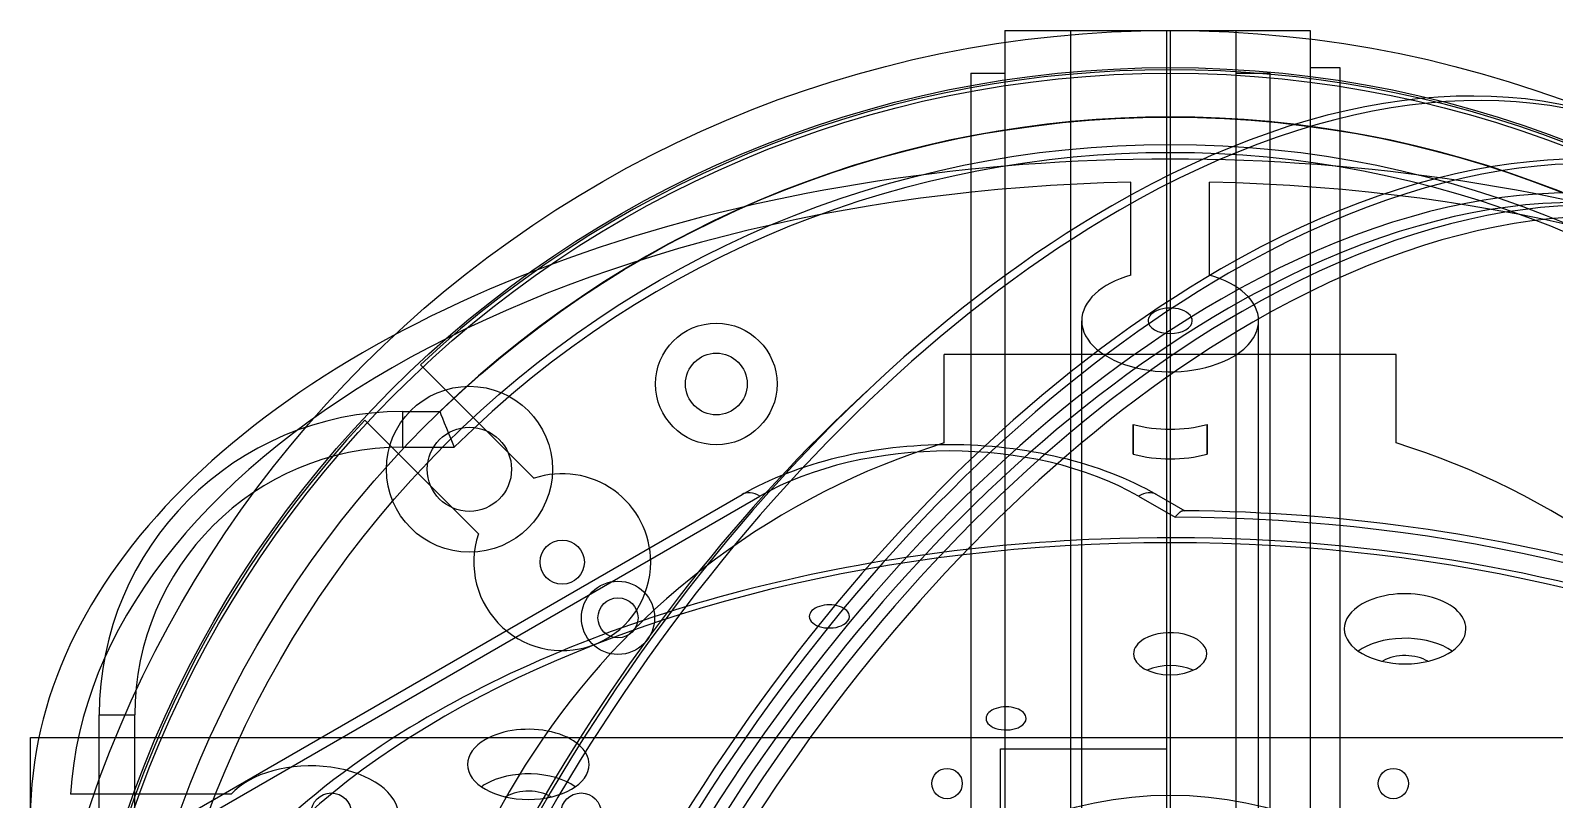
# Model space of a CAD drawing. Header units: millimetres. Extents: x 179.7 to 240.1, y 124.7 to 172.2.
# Drawn here: x 186.25 to 218.01, y 156.22 to 172.25 of the extents above; entities that cross this region are included whole.
import ezdxf

# ---------------------------------------------------------------- set-up
doc = ezdxf.new("R2010")
doc.units = ezdxf.units.MM
for name, color, linetype in [('V_08_Housings_Az_Drum_0', 7, 'CONTINUOUS'), ('V_08_Housings_Az_Drum_1', 7, 'CONTINUOUS'), ('V_08_Housings_Az_Drum_2', 7, 'CONTINUOUS'), ('V_08_Housings_Az_Drum_3', 7, 'CONTINUOUS'), ('V_08_Housings_El_Axis_Cap_L_0', 7, 'CONTINUOUS'), ('V_08_Housings_El_Axis_Cap_L_1', 7, 'CONTINUOUS'), ('V_08_Housings_El_Axis_Cap_L_2', 7, 'CONTINUOUS'), ('V_08_Housings_El_Axis_Cap_L_3', 7, 'CONTINUOUS'), ('V_08_Housings_El_Axis_Cap_R_0', 7, 'CONTINUOUS'), ('V_08_Housings_El_Axis_Cap_R_1', 7, 'CONTINUOUS'), ('V_08_Housings_El_Axis_Cap_R_2', 7, 'CONTINUOUS'), ('V_08_Housings_El_Axis_Cap_R_3', 7, 'CONTINUOUS'), ('V_08_Housings_El_Servo_Cover_0', 7, 'CONTINUOUS'), ('V_08_Housings_El_Servo_Cover_1', 7, 'CONTINUOUS'), ('V_08_Housings_El_Servo_Cover_2', 7, 'CONTINUOUS'), ('V_08_Housings_El_Servo_Cover_3', 7, 'CONTINUOUS'), ('V_08_Housings_Yoke_Access_Cover_1', 7, 'CONTINUOUS'), ('V_08_Housings_Yoke_Access_Cover_3', 7, 'CONTINUOUS'), ('V_08_Housings_Yoke_Plate_1', 7, 'CONTINUOUS'), ('V_08_Housings_Yoke_Plate_3', 7, 'CONTINUOUS')]:
    doc.layers.add(name, color=color, linetype=linetype)

msp = doc.modelspace()

# ---------------------------------------------------------------- linework, layer by layer
at = {"layer": 'V_08_Housings_Az_Drum_0'}
msp.add_line((186.25, 155.748), (186.25, 157.509), dxfattribs=at)
msp.add_open_spline([(186.25, 157.509), (186.845, 157.509), (188.602, 157.509), (191.432, 157.509), (195.192, 157.509), (199.695, 157.509), (204.715, 157.509), (210, 157.509), (215.285, 157.509), (220.305, 157.509), (224.808, 157.509), (228.568, 157.509), (231.398, 157.509), (233.155, 157.509), (233.75, 157.509)], degree=1, dxfattribs=at)
at = {"layer": 'V_08_Housings_Az_Drum_1'}
for p, q in [((214.709, 165.494), (205.291, 165.494)), ((205.291, 163.653), (205.291, 165.494)), ((214.709, 163.653), (214.709, 165.494)), ((196.744, 162.914), (194.375, 165.283)), ((195.586, 161.756), (193.217, 164.125))]:
    msp.add_line(p, q, dxfattribs=at)
for centre, radius in [((210, 148.5), 23.75), ((197.332, 161.168), 0.461)]:
    msp.add_circle(centre, radius, dxfattribs=at)
for centre, radius, start, end in [((210, 148.5), 22.931, 47.0467, 132.9533), ((210, 148.5), 22.931, 137.0467, -137.0467), ((210, 148.5), 15.867, 107.264, -99.6566), ((210, 148.5), 15.867, 0, 72.736), ((197.332, 161.168), 1.843, 0, 108.6122), ((197.332, 161.168), 1.843, 161.3878, 0)]:
    msp.add_arc(centre, radius, start, end, dxfattribs=at)
at = {"layer": 'V_08_Housings_Az_Drum_2'}
msp.add_line((186.25, 155.748), (186.25, 157.509), dxfattribs=at)
for points in [[(186.25, 157.509), (186.399, 157.509), (186.845, 157.509), (187.583, 157.509), (188.602, 157.509), (189.89, 157.509), (191.432, 157.509), (193.206, 157.509), (195.192, 157.509), (197.364, 157.509), (199.695, 157.509), (202.156, 157.509), (204.715, 157.509), (207.341, 157.509), (210, 157.509)], [(210, 157.509), (212.659, 157.509), (215.285, 157.509), (217.844, 157.509), (220.305, 157.509), (222.636, 157.509), (224.808, 157.509), (226.794, 157.509), (228.568, 157.509), (230.11, 157.509), (231.398, 157.509), (232.417, 157.509), (233.155, 157.509), (233.601, 157.509), (233.75, 157.509)]]:
    msp.add_open_spline(points, degree=1, dxfattribs=at)
at = {"layer": 'V_08_Housings_Az_Drum_3'}
for p, q in [((209.181, 167.152), (209.181, 169.086)), ((209.181, 167.152), (209.181, 169.086)), ((210.819, 167.152), (210.819, 169.086)), ((210.819, 167.152), (210.819, 169.086)), ((208.157, 152.156), (208.157, 166.199)), ((211.843, 152.156), (211.843, 166.199)), ((209.232, 163.418), (209.232, 164.036)), ((209.232, 164.036), (209.232, 163.418)), ((210.768, 163.418), (210.768, 164.036)), ((210.768, 164.036), (210.768, 163.418)), ((190.434, 156.328), (187.084, 156.328))]:
    msp.add_line(p, q, dxfattribs=at)
for centre, major_axis, start_param, end_param in [((210, 155.856), (23.75, 0), 0, 3.141593), ((210, 155.856), (22.931, 0), 1.606518, 3.105871), ((210, 155.856), (22.931, 0), 0.035722, 1.535074), ((210, 166.199), (1.843, 0), 2.03135, 3.141593), ((210, 166.199), (1.843, 0), 0, 1.110242), ((210, 166.199), (-0.461, 0), -3.141593, -0.785398), ((210, 166.199), (1.843, 0), 3.141593, 5.497787), ((210, 166.199), (-0.461, 0), -0.785398, 0), ((210, 166.199), (-0.461, 0), 0, -3.141593), ((210, 166.199), (1.843, 0), 5.497787, 0), ((210, 165.003), (1.843, 0), 4.282614, 5.142164), ((210, 164.385), (1.843, 0), 4.282614, 5.142164), ((192.085, 155.856), (1.843, 0), 0, 2.681039)]:
    msp.add_ellipse(centre, major_axis=major_axis, ratio=0.57735, start_param=start_param, end_param=end_param, dxfattribs=at)
at = {"layer": 'V_08_Housings_El_Axis_Cap_L_0'}
for p, q in [((206.556, 172.25), (210, 172.25)), ((205.844, 171.359), (206.556, 171.359))]:
    msp.add_line(p, q, dxfattribs=at)
for points in [[(206.556, 172.25), (206.556, 171.655), (206.556, 169.898), (206.556, 167.068), (206.556, 163.308), (206.556, 158.805), (206.556, 153.785), (206.556, 148.5), (206.556, 143.215), (206.556, 138.195), (206.556, 133.692), (206.556, 129.932), (206.556, 127.102), (206.556, 125.345), (206.556, 124.75)], [(210, 172.25), (210, 171.655), (210, 169.898), (210, 167.068), (210, 163.308), (210, 158.805), (210, 153.785), (210, 148.5), (210, 143.215), (210, 138.195), (210, 133.692), (210, 129.932), (210, 127.102), (210, 125.345), (210, 124.75)], [(205.844, 171.359), (205.844, 170.786), (205.844, 169.096), (205.844, 166.372), (205.844, 162.753), (205.844, 158.418), (205.844, 153.587), (205.844, 148.5), (205.844, 143.413), (205.844, 138.582), (205.844, 134.247), (205.844, 130.628), (205.844, 127.904), (205.844, 126.214), (205.844, 125.641)]]:
    msp.add_open_spline(points, degree=1, dxfattribs=at)
at = {"layer": 'V_08_Housings_El_Axis_Cap_L_1'}
for p, q in [((206.556, 172.25), (210, 172.25)), ((205.844, 171.359), (206.556, 171.359))]:
    msp.add_line(p, q, dxfattribs=at)
for points in [[(206.556, 172.25), (206.556, 172.101), (206.556, 171.655), (206.556, 170.917), (206.556, 169.898), (206.556, 168.61), (206.556, 167.068), (206.556, 165.294), (206.556, 163.308), (206.556, 161.136), (206.556, 158.805), (206.556, 156.344), (206.556, 153.785), (206.556, 151.159), (206.556, 148.5)], [(210, 172.25), (210, 172.101), (210, 171.655), (210, 170.917), (210, 169.898), (210, 168.61), (210, 167.068), (210, 165.294), (210, 163.308), (210, 161.136), (210, 158.805), (210, 156.344), (210, 153.785), (210, 151.159), (210, 148.5)], [(205.844, 171.359), (205.844, 171.216), (205.844, 170.786), (205.844, 170.077), (205.844, 169.096), (205.844, 167.856), (205.844, 166.372), (205.844, 164.664), (205.844, 162.753), (205.844, 160.662), (205.844, 158.418), (205.844, 156.05), (205.844, 153.587), (205.844, 151.059), (205.844, 148.5)]]:
    msp.add_open_spline(points, degree=1, dxfattribs=at)
at = {"layer": 'V_08_Housings_El_Axis_Cap_L_2'}
msp.add_circle((210, 148.5), 23.75, dxfattribs=at)
at = {"layer": 'V_08_Housings_El_Axis_Cap_L_3'}
for centre, major_axis, start_param, end_param in [((208.782, 149.203), (-11.875, -20.568), 3.141593, 3.926991), ((211.218, 147.797), (-11.875, -20.568), 3.141593, 3.926991), ((208.782, 149.203), (-11.875, -20.568), 3.926991, 0), ((211.218, 147.797), (-11.875, -20.568), 0, 3.141593), ((211.218, 147.797), (-11.875, -20.568), 3.926991, 0), ((208.279, 149.494), (-11.43, -19.797), 4.215484, 5.209294)]:
    msp.add_ellipse(centre, major_axis=major_axis, ratio=0.57735, start_param=start_param, end_param=end_param, dxfattribs=at)
at = {"layer": 'V_08_Housings_El_Axis_Cap_R_0'}
for p, q in [((207.922, 172.25), (211.366, 172.25)), ((211.366, 171.359), (212.078, 171.359))]:
    msp.add_line(p, q, dxfattribs=at)
for points in [[(207.922, 172.25), (207.922, 171.655), (207.922, 169.898), (207.922, 167.068), (207.922, 163.308), (207.922, 158.805), (207.922, 153.785), (207.922, 148.5), (207.922, 143.215), (207.922, 138.195), (207.922, 133.692), (207.922, 129.932), (207.922, 127.102), (207.922, 125.345), (207.922, 124.75)], [(211.366, 172.25), (211.366, 171.655), (211.366, 169.898), (211.366, 167.068), (211.366, 163.308), (211.366, 158.805), (211.366, 153.785), (211.366, 148.5), (211.366, 143.215), (211.366, 138.195), (211.366, 133.692), (211.366, 129.932), (211.366, 127.102), (211.366, 125.345), (211.366, 124.75)], [(212.078, 171.359), (212.078, 170.786), (212.078, 169.096), (212.078, 166.372), (212.078, 162.753), (212.078, 158.418), (212.078, 153.587), (212.078, 148.5), (212.078, 143.413), (212.078, 138.582), (212.078, 134.247), (212.078, 130.628), (212.078, 127.904), (212.078, 126.214), (212.078, 125.641)]]:
    msp.add_open_spline(points, degree=1, dxfattribs=at)
at = {"layer": 'V_08_Housings_El_Axis_Cap_R_1'}
for p, q in [((207.922, 172.25), (211.366, 172.25)), ((211.366, 171.359), (212.078, 171.359))]:
    msp.add_line(p, q, dxfattribs=at)
for points in [[(207.922, 172.25), (207.922, 172.101), (207.922, 171.655), (207.922, 170.917), (207.922, 169.898), (207.922, 168.61), (207.922, 167.068), (207.922, 165.294), (207.922, 163.308), (207.922, 161.136), (207.922, 158.805), (207.922, 156.344), (207.922, 153.785), (207.922, 151.159), (207.922, 148.5)], [(211.366, 172.25), (211.366, 172.101), (211.366, 171.655), (211.366, 170.917), (211.366, 169.898), (211.366, 168.61), (211.366, 167.068), (211.366, 165.294), (211.366, 163.308), (211.366, 161.136), (211.366, 158.805), (211.366, 156.344), (211.366, 153.785), (211.366, 151.159), (211.366, 148.5)], [(212.078, 171.359), (212.078, 171.216), (212.078, 170.786), (212.078, 170.077), (212.078, 169.096), (212.078, 167.856), (212.078, 166.372), (212.078, 164.664), (212.078, 162.753), (212.078, 160.662), (212.078, 158.418), (212.078, 156.05), (212.078, 153.587), (212.078, 151.059), (212.078, 148.5)]]:
    msp.add_open_spline(points, degree=1, dxfattribs=at)
at = {"layer": 'V_08_Housings_El_Axis_Cap_R_2'}
for radius in [23.75, 22.859]:
    msp.add_circle((210, 148.5), radius, dxfattribs=at)
at = {"layer": 'V_08_Housings_El_Axis_Cap_R_3'}
for centre, major_axis, start_param, end_param in [((208.782, 149.203), (-11.875, -20.568), 3.141593, 3.926991), ((211.218, 147.797), (-11.875, -20.568), 3.141593, 3.926991), ((211.218, 147.797), (-11.43, -19.797), 3.141593, 3.926991), ((211.721, 147.506), (-11.43, -19.797), 3.141593, 3.926991), ((208.782, 149.203), (-11.875, -20.568), 3.926991, 0), ((211.218, 147.797), (-11.875, -20.568), 3.926991, 0), ((211.721, 147.506), (-11.43, -19.797), 0, 3.141593), ((211.218, 147.797), (-11.43, -19.797), 3.926991, 0), ((211.721, 147.506), (-11.43, -19.797), 3.926991, 0)]:
    msp.add_ellipse(centre, major_axis=major_axis, ratio=0.57735, start_param=start_param, end_param=end_param, dxfattribs=at)
at = {"layer": 'V_08_Housings_El_Servo_Cover_0'}
for p, q in [((209.923, 172.25), (212.917, 172.25)), ((212.917, 171.476), (213.537, 171.476)), ((206.463, 157.277), (209.923, 157.277)), ((206.463, 139.723), (206.463, 157.277))]:
    msp.add_line(p, q, dxfattribs=at)
for points in [[(209.923, 172.25), (209.923, 171.655), (209.923, 169.898), (209.923, 167.068), (209.923, 163.308), (209.923, 158.805), (209.923, 153.785), (209.923, 148.5), (209.923, 143.215), (209.923, 138.195), (209.923, 133.692), (209.923, 129.932), (209.923, 127.102), (209.923, 125.345), (209.923, 124.75)], [(212.917, 172.25), (212.917, 171.655), (212.917, 169.898), (212.917, 167.068), (212.917, 163.308), (212.917, 158.805), (212.917, 153.785), (212.917, 148.5), (212.917, 143.215), (212.917, 138.195), (212.917, 133.692), (212.917, 129.932), (212.917, 127.102), (212.917, 125.345), (212.917, 124.75)], [(213.537, 171.476), (213.537, 170.899), (213.537, 169.2), (213.537, 166.463), (213.537, 162.825), (213.537, 158.469), (213.537, 153.613), (213.537, 148.5), (213.537, 143.387), (213.537, 138.531), (213.537, 134.175), (213.537, 130.537), (213.537, 127.8), (213.537, 126.101), (213.537, 125.524)]]:
    msp.add_open_spline(points, degree=1, dxfattribs=at)
at = {"layer": 'V_08_Housings_El_Servo_Cover_1'}
for p, q in [((209.923, 172.25), (212.917, 172.25)), ((212.917, 171.476), (213.537, 171.476)), ((206.463, 157.277), (209.923, 157.277)), ((206.463, 152.114), (206.463, 157.277))]:
    msp.add_line(p, q, dxfattribs=at)
for points in [[(209.923, 172.25), (209.923, 172.101), (209.923, 171.655), (209.923, 170.917), (209.923, 169.898), (209.923, 168.61), (209.923, 167.068), (209.923, 165.294), (209.923, 163.308), (209.923, 161.136), (209.923, 158.805), (209.923, 156.344), (209.923, 153.785), (209.923, 151.159), (209.923, 148.5)], [(212.917, 172.25), (212.917, 172.101), (212.917, 171.655), (212.917, 170.917), (212.917, 169.898), (212.917, 168.61), (212.917, 167.068), (212.917, 165.294), (212.917, 163.308), (212.917, 161.136), (212.917, 158.805), (212.917, 156.344), (212.917, 153.785), (212.917, 151.159), (212.917, 148.5)], [(213.537, 171.476), (213.537, 171.331), (213.537, 170.899), (213.537, 170.186), (213.537, 169.2), (213.537, 167.954), (213.537, 166.463), (213.537, 164.746), (213.537, 162.825), (213.537, 160.724), (213.537, 158.469), (213.537, 156.088), (213.537, 153.613), (213.537, 151.072), (213.537, 148.5)]]:
    msp.add_open_spline(points, degree=1, dxfattribs=at)
at = {"layer": 'V_08_Housings_El_Servo_Cover_2'}
for centre, radius in [((210, 148.5), 23.75), ((210, 148.5), 22.976), ((195.397, 163.103), 1.73), ((195.397, 163.103), 0.878)]:
    msp.add_circle(centre, radius, dxfattribs=at)
at = {"layer": 'V_08_Housings_El_Servo_Cover_3'}
for centre, major_axis, start_param, end_param in [((208.941, 149.111), (-11.875, -20.568), 3.141593, 3.926991), ((211.059, 147.889), (-11.875, -20.568), 3.141593, 3.926991), ((211.059, 147.889), (-11.488, -19.897), 3.141593, 3.926991), ((211.497, 147.636), (-11.488, -19.897), 3.141593, 3.926991), ((208.941, 149.111), (-11.875, -20.568), 3.926991, 0), ((211.497, 147.636), (-11.488, -19.897), 0, 3.141593), ((211.059, 147.889), (-11.875, -20.568), 3.926991, 0), ((211.059, 147.889), (-11.488, -19.897), 3.926991, 0), ((211.497, 147.636), (-11.488, -19.897), 3.926991, 0)]:
    msp.add_ellipse(centre, major_axis=major_axis, ratio=0.57735, start_param=start_param, end_param=end_param, dxfattribs=at)
at = {"layer": 'V_08_Housings_Yoke_Access_Cover_1'}
for centre, radius in [((210, 148.5), 21.942), ((210, 148.5), 21.942), ((210, 148.5), 21.375), ((200.542, 164.881), 1.267), ((200.542, 164.881), 0.643)]:
    msp.add_circle(centre, radius, dxfattribs=at)
at = {"layer": 'V_08_Housings_Yoke_Access_Cover_3'}
for centre, major_axis, start_param, end_param in [((210, 149.23), (21.375, 0), 0, 6.28318), ((214.896, 159.778), (-1.267, 0), -3.141593, -0.785398), ((214.896, 159.778), (-1.267, 0), -0.785398, 0), ((214.896, 159.778), (-1.267, 0), 0, -3.141593), ((214.896, 158.849), (-1.267, 0), -2.453143, -0.785398), ((214.896, 158.849), (-1.267, 0), -0.785398, -0.68845), ((214.896, 158.849), (-0.643, 0), -2.398905, -0.785398), ((214.896, 158.849), (-0.643, 0), -0.785398, -0.742688), ((196.625, 156.952), (-1.267, 0), -3.141593, -0.785398), ((196.625, 156.952), (-1.267, 0), -0.785398, 0), ((196.625, 156.952), (-1.267, 0), 0, -3.141593), ((196.625, 156.022), (-1.267, 0), -2.453143, -0.785398), ((196.625, 156.022), (-1.267, 0), -0.785398, -0.68845), ((196.625, 156.022), (-0.643, 0), -0.785398, -0.742688), ((196.625, 156.022), (-0.643, 0), -2.398905, -0.785398)]:
    msp.add_ellipse(centre, major_axis=major_axis, ratio=0.57735, start_param=start_param, end_param=end_param, dxfattribs=at)
msp.add_open_spline([(231.942, 148.766), (231.947, 150.946), (231, 153.105), (229.265, 154.971), (227.261, 157.142), (224.194, 158.933), (220.534, 160.1), (216.903, 161.267), (212.697, 161.809), (208.563, 161.647), (205.815, 161.542), (203.103, 161.132), (200.615, 160.443), (198.126, 159.755), (195.861, 158.79), (193.978, 157.608), (191.714, 156.191), (189.999, 154.461), (189.019, 152.566), (188.385, 151.345), (188.057, 150.057), (188.058, 148.766)], degree=3, knots=[0, 0, 0, 0, 0.222788, 0.222788, 0.222788, 0.481143, 0.481143, 0.481143, 0.737957, 0.737957, 0.737957, 0.803882, 0.803882, 0.803882, 0.869806, 0.869806, 0.869806, 0.948975, 0.948975, 0.948975, 1, 1, 1, 1], dxfattribs=at)
at = {"layer": 'V_08_Housings_Yoke_Plate_1'}
for p, q in [((194.005, 164.309), (194.778, 164.309)), ((194.005, 163.565), (195.081, 163.565)), ((187.682, 139.015), (187.682, 157.985)), ((188.426, 139.015), (188.426, 157.985))]:
    msp.add_line(p, q, dxfattribs=at)
for centre, radius in [((198.493, 160.007), 0.763), ((198.493, 160.007), 0.418), ((205.35, 156.553), 0.316), ((214.65, 156.553), 0.316), ((192.518, 155.939), 0.418), ((197.725, 155.939), 0.418), ((210, 148.5), 7.811)]:
    msp.add_circle(centre, radius, dxfattribs=at)
for centre, radius, start, end in [((210, 148.5), 21.946, 46.0825, 133.9175), ((210, 148.5), 21.946, 46.0825, 133.9175), ((210, 148.5), 21.202, 45.2778, 134.7222), ((194.005, 157.985), 6.323, 90, 180), ((194.005, 157.985), 6.323, 90, 180), ((194.005, 157.985), 5.58, 90, 180)]:
    msp.add_arc(centre, radius, start, end, dxfattribs=at)
for points in [[(194.005, 164.309), (194.005, 164.307), (194.005, 164.305), (194.005, 164.304), (194.005, 164.299), (194.005, 164.295), (194.005, 164.29), (194.005, 164.282), (194.005, 164.275), (194.005, 164.267), (194.005, 164.256), (194.005, 164.246), (194.005, 164.235), (194.005, 164.221), (194.005, 164.208), (194.005, 164.195), (194.005, 164.164), (194.005, 164.129), (194.005, 164.091), (194.005, 163.952), (194.005, 163.76), (194.005, 163.565)], [(187.682, 157.985), (187.684, 157.985), (187.685, 157.985), (187.687, 157.985), (187.691, 157.985), (187.696, 157.985), (187.701, 157.985), (187.708, 157.985), (187.716, 157.985), (187.724, 157.985), (187.734, 157.985), (187.745, 157.985), (187.756, 157.985), (187.769, 157.985), (187.783, 157.985), (187.796, 157.985), (187.827, 157.985), (187.861, 157.985), (187.9, 157.985), (188.038, 157.985), (188.231, 157.985), (188.426, 157.985)]]:
    msp.add_open_spline(points, degree=3, knots=[0, 0, 0, 0, 0.1122, 0.1122, 0.1122, 0.224399, 0.224399, 0.224399, 0.336599, 0.336599, 0.336599, 0.448799, 0.448799, 0.448799, 0.560999, 0.560999, 0.560999, 0.785398, 0.785398, 0.785398, 1.570796, 1.570796, 1.570796, 1.570796], dxfattribs=at)
msp.add_open_spline([(194.778, 164.309), (194.776, 164.312), (194.932, 163.927), (195.081, 163.565)], degree=3, dxfattribs=at)
at = {"layer": 'V_08_Housings_Yoke_Plate_3'}
for p, q in [((187.666, 154.833), (201.08, 162.578)), ((188.038, 154.797), (201.452, 162.541)), ((209.342, 162.541), (210.103, 162.102)), ((209.714, 162.578), (210.304, 162.238))]:
    msp.add_line(p, q, dxfattribs=at)
for centre, major_axis, start_param, end_param in [((205.397, 160.263), (-5.58, 0), -2.356194, -0.785398), ((201.452, 161.934), (0.372, -0.644), -3.926991, -3.141593), ((209.342, 161.934), (-0.372, -0.644), 3.141593, 3.926991), ((210, 149.861), (21.202, 0), 0.004848, 1.565949), ((202.898, 160.036), (0.418, 0), 0, 3.141593), ((202.898, 160.036), (0.418, 0), 3.141593, 5.497787), ((202.898, 160.036), (0.418, 0), 5.497787, 0), ((210, 159.257), (-0.763, 0), -0.785398, 0), ((210, 159.257), (-0.763, 0), -3.141593, -0.785398), ((210, 159.257), (-0.763, 0), 0, -3.141593), ((210, 158.572), (-0.763, 0), -2.250407, -0.891186), ((206.581, 157.91), (0.418, 0), 0, 3.141593), ((206.581, 157.91), (0.418, 0), 3.141593, 5.497787), ((206.581, 157.91), (0.418, 0), 5.497787, 0)]:
    msp.add_ellipse(centre, major_axis=major_axis, ratio=0.57735, start_param=start_param, end_param=end_param, dxfattribs=at)
for points, knots in [([(201.08, 162.578), (202.24, 163.251), (203.813, 163.624), (205.4, 163.621), (206.985, 163.623), (208.556, 163.25), (209.714, 162.578)], [0, 0, 0, 0, 0.500275, 0.500275, 0.500275, 1, 1, 1, 1]), ([(231.93, 149.752), (231.857, 150.904), (231.526, 152.047), (230.958, 153.133), (229.962, 155.044), (228.234, 156.778), (225.963, 158.194), (224.292, 159.239), (222.326, 160.112), (220.172, 160.773), (217.132, 161.708), (213.714, 162.214), (210.282, 162.238)], [0.0117758, 0.0117758, 0.0117758, 0.0117758, 0.1798031, 0.1798031, 0.1798031, 0.4751523, 0.4751523, 0.4751523, 0.6927958, 0.6927958, 0.6927958, 1, 1, 1, 1])]:
    msp.add_open_spline(points, degree=3, knots=knots, dxfattribs=at)
msp.add_open_spline([(210.282, 162.238), (210.199, 162.235), (210.103, 162.102)], degree=2, dxfattribs=at)

doc.saveas('drawing.dxf')
